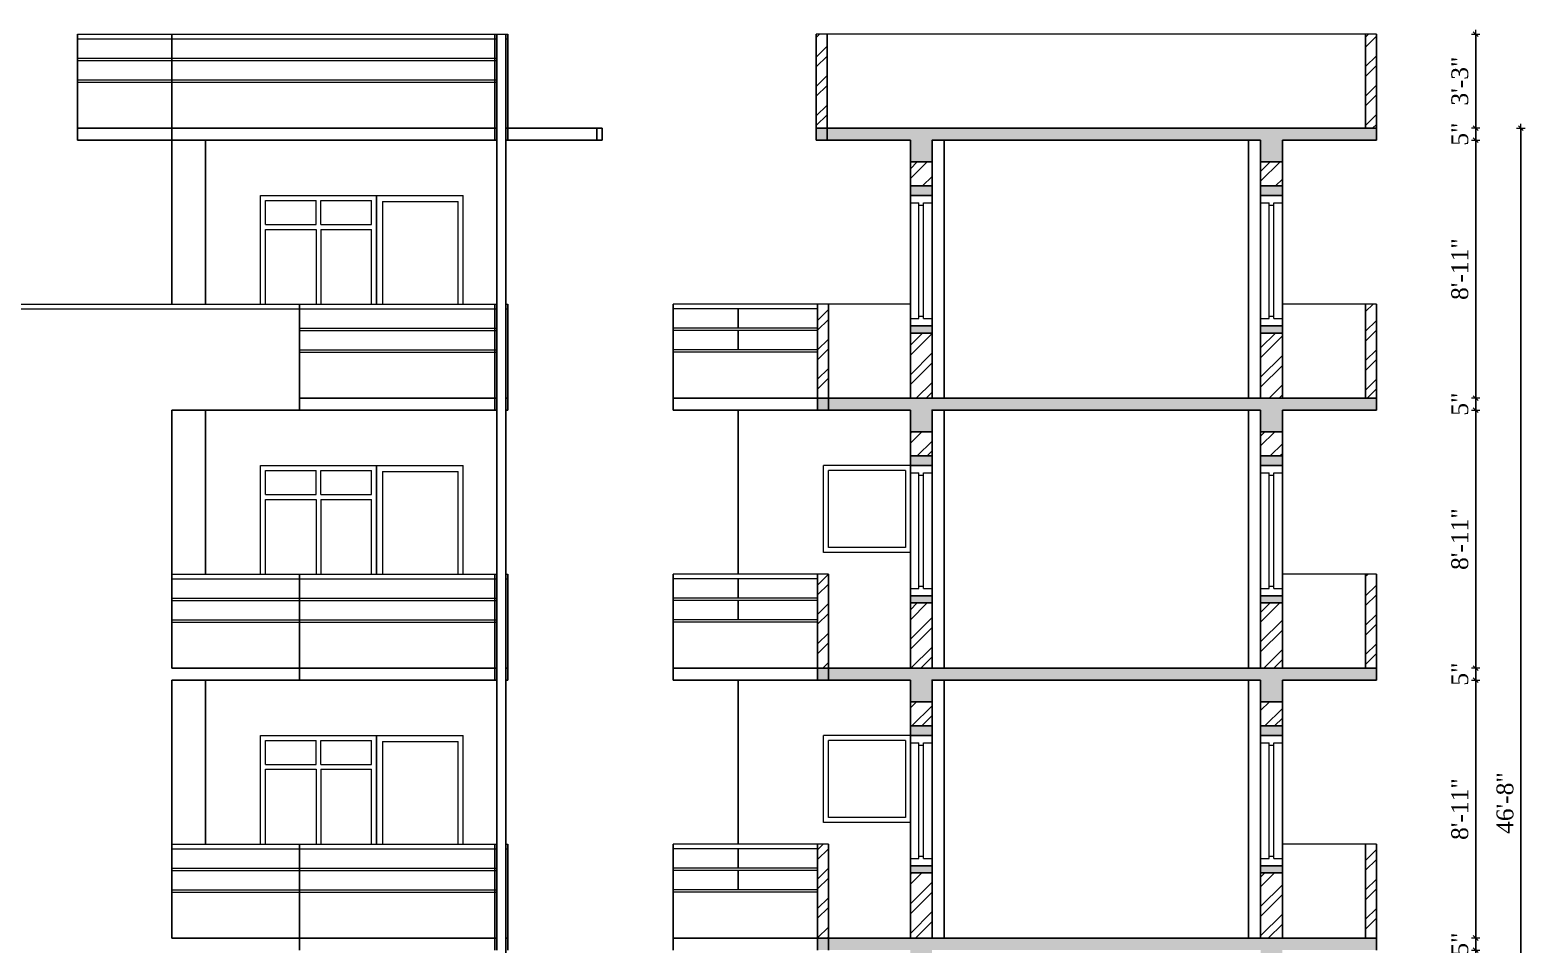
# Model space of a CAD drawing. Header units: inches. Extents: x 149946 to 166271, y -29520 to -26192.
# Drawn here: x 165162 to 165782, y -27157 to -26777 of the extents above; entities that cross this region are included whole.
import ezdxf

# ---------------------------------------------------------------- set-up
doc = ezdxf.new("R2010")
doc.units = ezdxf.units.IN
doc.header["$LTSCALE"] = 5
doc.header["$MEASUREMENT"] = 0
for name, color, linetype, lineweight in [('A-WALL', 7, 'Continuous', 9), ('Dimension', 7, 'Continuous', 18), ('dimention', 5, 'Continuous', 9), ('DOOR', 62, 'Continuous', 0), ('Railing', 43, 'Continuous', 18), ('win', 5, 'Continuous', 18)]:
    doc.layers.add(name, color=color, linetype=linetype, lineweight=lineweight)
doc.layers.add('dim line', color=7, linetype='Continuous', lineweight=15, true_color=0xfab2b2)
doc.layers.add('WALL', color=7, linetype='Continuous')
doc.styles.add('ordinary', font='times.ttf')
doc.dimstyles.new('Copy of 96', dxfattribs={"dimtxt": 7, "dimasz": 4, "dimexe": 0.5, "dimexo": 0.5, "dimgap": 3, "dimtad": 1, "dimdec": 1, "dimzin": 11, "dimdsep": 46, "dimlunit": 4, "dimtxsty": 'ordinary', "dimblk": 'OBLIQUE', "dimcen": 0.09, "dimse1": 1, "dimse2": 1, "dimclrt": 6, "dimazin": 0, "dimtfac": 1, "dimtdec": 1, "dimtix": 1, "dimtmove": 2, "dimatfit": 3, "dimldrblk": 'leader', "dimfxl": 0.5, "dimfxlon": 1, "dimtolj": 1, "dimtzin": 0, "dimarcsym": 0})
pattern_1 = [(45, (18998.769, 708.294), (-6.098796, 6.098796), []), (45, (19002.835, 708.294), (-6.098796, 6.098796), [])]
pattern_2 = [(50, (18998.769, 708.2944), (7.17260183, -0.62752135), [0.75, -8.25]), (355, (18998.769, 708.2944), (-1.38751334, 7.52192134), [0.6, -6.6]), (100.4514445, (18999.3666, 708.242), (5.78508847, 6.8943999), [0.63740192, -7.01142112]), (46.1842, (18998.769, 710.294), (10.6724133, -1.6551928), [1.125, -12.375]), (96.6356355, (18999.658, 710.156), (9.34661946, 9.741186), [0.9561034, -10.5171376]), (351.184164, (18998.769, 710.294), (9.34661945, 9.741186), [0.9, -9.9]), (21, (18999.769, 709.7944), (5.96907052, -4.0261889), [0.75, -8.25]), (326, (18999.769, 709.7944), (2.43315332, 7.25150045), [0.6, -6.6]), (71.451445, (19000.266, 709.459), (8.40222377, 3.22531153), [0.6374019, -7.01142112]), (37.5, (18998.769, 708.2944), (0.121598553, 3.32893854), [0, -6.52, 0, -6.7, 0, -6.625]), (7.5, (18998.769, 708.2944), (2.630695374, 3.94411712), [0, -3.82, 0, -6.37, 0, -2.525]), (327.5, (18996.539, 708.2944), (5.33822436, -0.225548717), [0, -2.5, 0, -7.8, 0, -10.35]), (317.5, (18995.539, 708.2944), (5.8318617, 1.00104982), [0, -3.25, 0, -5.18, 0, -7.35])]

# ---------------------------------------------------------------- blocks, each defined once
blk = doc.blocks.new('oblique')
at = {"color": 0, "lineweight": -2}
blk.add_line((0.25, 0.25), (-0.25, -0.25), dxfattribs=at)
at = {"layer": 'dim line', "lineweight": 9}
for p, q in [((-0.4375, 0), (0.4375, 0)), ((0, 0.4375), (0, -0.4375))]:
    blk.add_line(p, q, dxfattribs=at)
blk = doc.blocks.new('*D1279')
at = {"layer": 'A-WALL', "color": 0, "lineweight": -2, "ltscale": 5}
for p, q in [((165761.67, -27154.21), (165761.67, -27150.21)), ((165761.67, -27159.21), (165761.67, -27154.21)), ((165761.67, -27159.21), (165761.67, -27163.21))]:
    blk.add_line(p, q, dxfattribs=at)
at = {"layer": 'Defpoints', "color": 0, "ltscale": 5}
for p in [(165681.49, -27154.21), (165761.67, -27154.21), (165681.49, -27159.21)]:
    blk.add_point(p, dxfattribs=at)
at = {"layer": 'A-WALL', "color": 0, "lineweight": -2, "ltscale": 5, "xscale": 4, "yscale": 4, "zscale": 4}
for p, rotation in [((165761.67, -27154.21), 270), ((165761.67, -27159.21), 90)]:
    blk.add_blockref('oblique', p, dxfattribs=dict(at, rotation=rotation))
at = {"layer": 'A-WALL', "color": 6, "ltscale": 5, "insert": (165755.11, -27156.71), "char_height": 7, "attachment_point": 5, "rotation": 90, "style": 'ordinary'}
blk.add_mtext('\\A1;5"', dxfattribs=at)
blk = doc.blocks.new('_OBLIQUE')
at = {"color": 0, "linetype": 'ByBlock'}
blk.add_line((-0.5, -0.5), (0.5, 0.5), dxfattribs=at)
blk = doc.blocks.new('leader')
at = {"layer": 'Dimension'}
for p, q in [((0, -4.33), (0, 4.33)), ((-4.42, 0), (4.42, 0))]:
    blk.add_line(p, q, dxfattribs=at)
blk = doc.blocks.new('*D1280')
at = {"layer": 'A-WALL', "color": 0, "lineweight": -2, "ltscale": 5}
blk.add_line((165761.67, -27154.21), (165761.67, -27047.21), dxfattribs=at)
at = {"layer": 'Defpoints', "color": 0, "ltscale": 5}
for p in [(165681.49, -27047.21), (165761.67, -27047.21), (165681.49, -27154.21)]:
    blk.add_point(p, dxfattribs=at)
at = {"layer": 'A-WALL', "color": 0, "lineweight": -2, "ltscale": 5, "xscale": 4, "yscale": 4, "zscale": 4}
for p, rotation in [((165761.67, -27047.21), 90), ((165761.67, -27154.21), 270)]:
    blk.add_blockref('oblique', p, dxfattribs=dict(at, rotation=rotation))
at = {"layer": 'A-WALL', "color": 6, "ltscale": 5, "insert": (165755.11, -27100.71), "char_height": 7, "attachment_point": 5, "rotation": 90, "style": 'ordinary'}
blk.add_mtext('\\A1;8\'-11"', dxfattribs=at)
blk = doc.blocks.new('*D1281')
at = {"layer": 'A-WALL', "color": 0, "lineweight": -2, "ltscale": 5}
for p, q in [((165761.67, -27042.21), (165761.67, -27038.21)), ((165761.67, -27047.21), (165761.67, -27042.21)), ((165761.67, -27047.21), (165761.67, -27051.21))]:
    blk.add_line(p, q, dxfattribs=at)
at = {"layer": 'Defpoints', "color": 0, "ltscale": 5}
for p in [(165681.49, -27042.21), (165761.67, -27042.21), (165681.49, -27047.21)]:
    blk.add_point(p, dxfattribs=at)
at = {"layer": 'A-WALL', "color": 0, "lineweight": -2, "ltscale": 5, "xscale": 4, "yscale": 4, "zscale": 4}
for p, rotation in [((165761.67, -27042.21), 270), ((165761.67, -27047.21), 90)]:
    blk.add_blockref('oblique', p, dxfattribs=dict(at, rotation=rotation))
at = {"layer": 'A-WALL', "color": 6, "ltscale": 5, "insert": (165755.11, -27044.71), "char_height": 7, "attachment_point": 5, "rotation": 90, "style": 'ordinary'}
blk.add_mtext('\\A1;5"', dxfattribs=at)
blk = doc.blocks.new('*D1282')
at = {"layer": 'A-WALL', "color": 0, "lineweight": -2, "ltscale": 5}
blk.add_line((165761.67, -27042.21), (165761.67, -26935.21), dxfattribs=at)
at = {"layer": 'Defpoints', "color": 0, "ltscale": 5}
for p in [(165681.49, -26935.21), (165761.67, -26935.21), (165681.49, -27042.21)]:
    blk.add_point(p, dxfattribs=at)
at = {"layer": 'A-WALL', "color": 0, "lineweight": -2, "ltscale": 5, "xscale": 4, "yscale": 4, "zscale": 4}
for p, rotation in [((165761.67, -26935.21), 90), ((165761.67, -27042.21), 270)]:
    blk.add_blockref('oblique', p, dxfattribs=dict(at, rotation=rotation))
at = {"layer": 'A-WALL', "color": 6, "ltscale": 5, "insert": (165755.11, -26988.71), "char_height": 7, "attachment_point": 5, "rotation": 90, "style": 'ordinary'}
blk.add_mtext('\\A1;8\'-11"', dxfattribs=at)
blk = doc.blocks.new('*D1283')
at = {"layer": 'A-WALL', "color": 0, "lineweight": -2, "ltscale": 5}
for p, q in [((165761.67, -26930.21), (165761.67, -26926.21)), ((165761.67, -26935.21), (165761.67, -26930.21)), ((165761.67, -26935.21), (165761.67, -26939.21))]:
    blk.add_line(p, q, dxfattribs=at)
at = {"layer": 'Defpoints', "color": 0, "ltscale": 5}
for p in [(165681.49, -26930.21), (165761.67, -26930.21), (165681.49, -26935.21)]:
    blk.add_point(p, dxfattribs=at)
at = {"layer": 'A-WALL', "color": 0, "lineweight": -2, "ltscale": 5, "xscale": 4, "yscale": 4, "zscale": 4}
for p, rotation in [((165761.67, -26930.21), 270), ((165761.67, -26935.21), 90)]:
    blk.add_blockref('oblique', p, dxfattribs=dict(at, rotation=rotation))
at = {"layer": 'A-WALL', "color": 6, "ltscale": 5, "insert": (165755.11, -26932.71), "char_height": 7, "attachment_point": 5, "rotation": 90, "style": 'ordinary'}
blk.add_mtext('\\A1;5"', dxfattribs=at)
blk = doc.blocks.new('*D1284')
at = {"layer": 'A-WALL', "color": 0, "lineweight": -2, "ltscale": 5}
blk.add_line((165761.67, -26930.21), (165761.67, -26823.21), dxfattribs=at)
at = {"layer": 'Defpoints', "color": 0, "ltscale": 5}
for p in [(165681.49, -26823.21), (165761.67, -26823.21), (165681.49, -26930.21)]:
    blk.add_point(p, dxfattribs=at)
at = {"layer": 'A-WALL', "color": 0, "lineweight": -2, "ltscale": 5, "xscale": 4, "yscale": 4, "zscale": 4}
for p, rotation in [((165761.67, -26823.21), 90), ((165761.67, -26930.21), 270)]:
    blk.add_blockref('oblique', p, dxfattribs=dict(at, rotation=rotation))
at = {"layer": 'A-WALL', "color": 6, "ltscale": 5, "insert": (165755.11, -26876.71), "char_height": 7, "attachment_point": 5, "rotation": 90, "style": 'ordinary'}
blk.add_mtext('\\A1;8\'-11"', dxfattribs=at)
blk = doc.blocks.new('*D1285')
at = {"layer": 'A-WALL', "color": 0, "lineweight": -2, "ltscale": 5}
for p, q in [((165761.67, -26818.21), (165761.67, -26814.21)), ((165761.67, -26823.21), (165761.67, -26818.21)), ((165761.67, -26823.21), (165761.67, -26827.21))]:
    blk.add_line(p, q, dxfattribs=at)
at = {"layer": 'Defpoints', "color": 0, "ltscale": 5}
for p in [(165681.16, -26818.21), (165761.67, -26818.21), (165681.49, -26823.21)]:
    blk.add_point(p, dxfattribs=at)
at = {"layer": 'A-WALL', "color": 0, "lineweight": -2, "ltscale": 5, "xscale": 4, "yscale": 4, "zscale": 4}
for p, rotation in [((165761.67, -26818.21), 270), ((165761.67, -26823.21), 90)]:
    blk.add_blockref('oblique', p, dxfattribs=dict(at, rotation=rotation))
at = {"layer": 'A-WALL', "color": 6, "ltscale": 5, "insert": (165755.11, -26820.71), "char_height": 7, "attachment_point": 5, "rotation": 90, "style": 'ordinary'}
blk.add_mtext('\\A1;5"', dxfattribs=at)
blk = doc.blocks.new('*D1286')
at = {"layer": 'A-WALL', "color": 0, "lineweight": -2, "ltscale": 5}
blk.add_line((165761.67, -26818.21), (165761.67, -26779.21), dxfattribs=at)
at = {"layer": 'Defpoints', "color": 0, "ltscale": 5}
for p in [(165679.05, -26779.21), (165761.67, -26779.21), (165681.16, -26818.21)]:
    blk.add_point(p, dxfattribs=at)
at = {"layer": 'A-WALL', "color": 0, "lineweight": -2, "ltscale": 5, "xscale": 4, "yscale": 4, "zscale": 4}
for p, rotation in [((165761.67, -26779.21), 90), ((165761.67, -26818.21), 270)]:
    blk.add_blockref('oblique', p, dxfattribs=dict(at, rotation=rotation))
at = {"layer": 'A-WALL', "color": 6, "ltscale": 5, "insert": (165755.11, -26798.71), "char_height": 7, "attachment_point": 5, "rotation": 90, "style": 'ordinary'}
blk.add_mtext('\\A1;3\'-3"', dxfattribs=at)
blk = doc.blocks.new('*D1287')
at = {"layer": 'A-WALL', "color": 0, "lineweight": -2, "ltscale": 50}
blk.add_line((165780.42, -26818.21), (165780.42, -27378.21), dxfattribs=at)
at = {"layer": 'Defpoints', "color": 0, "ltscale": 50}
for p in [(165720.49, -26818.21), (165681.49, -27378.21), (165780.42, -27378.21)]:
    blk.add_point(p, dxfattribs=at)
at = {"layer": 'A-WALL', "color": 0, "lineweight": -2, "ltscale": 50, "xscale": 4, "yscale": 4, "zscale": 4}
for p, rotation in [((165780.42, -26818.21), 90), ((165780.42, -27378.21), 270)]:
    blk.add_blockref('oblique', p, dxfattribs=dict(at, rotation=rotation))
at = {"layer": 'A-WALL', "color": 6, "ltscale": 50, "insert": (165773.86, -27098.21), "char_height": 7, "attachment_point": 5, "rotation": 90, "style": 'ordinary'}
blk.add_mtext('\\A1;46\'-8"', dxfattribs=at)

msp = doc.modelspace()

# ---------------------------------------------------------------- hatches: boundary and pattern name
at = {"layer": 'A-WALL', "ltscale": 40, "true_color": 0xf26722}
h = msp.add_hatch(dxfattribs=at)
h.set_pattern_fill('AR-CONC', color=30)
h.set_pattern_definition(pattern_2)
h.paths.add_polyline_path([(165681.49, -26823.21), (165720.49, -26823.21), (165720.49, -26818.21), (165488.2, -26818.21), (165488.2, -26823.21), (165527.2, -26823.21), (165527.2, -26832.21), (165536.2, -26832.21), (165536.2, -26823.21), (165672.49, -26823.21), (165672.49, -26832.21), (165681.49, -26832.21)])
h = msp.add_hatch(dxfattribs=at)
h.set_pattern_fill('AR-CONC', color=30)
h.set_pattern_definition(pattern_2)
h.paths.add_polyline_path([(165527.2, -27124.21), (165527.2, -27127.21), (165536.2, -27127.21), (165536.2, -27124.21)])
h.paths.add_polyline_path([(165672.49, -27124.21), (165672.49, -27127.21), (165681.49, -27127.21), (165681.49, -27124.21)])
h.paths.add_polyline_path([(165681.49, -27070.21), (165681.49, -27066.21), (165672.49, -27066.21), (165672.49, -27070.21)])
h.paths.add_polyline_path([(165536.2, -27066.21), (165527.2, -27066.21), (165527.2, -27070.21), (165536.2, -27070.21)])
h.paths.add_polyline_path([(165527.2, -27012.21), (165527.2, -27015.21), (165536.2, -27015.21), (165536.2, -27012.21)])
h.paths.add_polyline_path([(165681.49, -27012.21), (165672.49, -27012.21), (165672.49, -27015.21), (165681.49, -27015.21)])
h.paths.add_polyline_path([(165681.49, -26954.21), (165672.49, -26954.21), (165672.49, -26958.21), (165681.49, -26958.21)])
h.paths.add_polyline_path([(165527.2, -26954.21), (165527.2, -26958.21), (165536.2, -26958.21), (165536.2, -26954.21)])
h.paths.add_polyline_path([(165536.2, -26900.21), (165527.2, -26900.21), (165527.2, -26903.21), (165536.2, -26903.21)])
h.paths.add_polyline_path([(165681.49, -26903.21), (165681.49, -26900.21), (165672.49, -26900.21), (165672.49, -26903.21)])
h.paths.add_polyline_path([(165672.49, -26842.21), (165672.49, -26846.21), (165681.49, -26846.21), (165681.49, -26842.21)])
h.paths.add_polyline_path([(165527.2, -26842.21), (165527.2, -26846.21), (165536.2, -26846.21), (165536.2, -26842.21)])
h = msp.add_hatch(dxfattribs=at)
h.set_pattern_fill('AR-CONC', color=30)
h.set_pattern_definition(pattern_2)
h.paths.add_polyline_path([(165681.49, -26935.21), (165720.49, -26935.21), (165720.49, -26930.21), (165681.49, -26930.21), (165488.7, -26930.21), (165488.7, -26935.21), (165527.2, -26935.21), (165527.2, -26944.21), (165536.2, -26944.21), (165536.2, -26935.21), (165672.49, -26935.21), (165672.49, -26944.21), (165681.49, -26944.21)])
h = msp.add_hatch(dxfattribs=at)
h.set_pattern_fill('AR-CONC', color=30)
h.set_pattern_definition(pattern_2)
h.paths.add_polyline_path([(165672.49, -27056.21), (165681.49, -27056.21), (165681.49, -27047.21), (165720.49, -27047.21), (165720.49, -27042.21), (165681.49, -27042.21), (165488.7, -27042.21), (165488.7, -27047.21), (165527.2, -27047.21), (165527.2, -27056.21), (165536.2, -27056.21), (165536.2, -27047.21), (165672.49, -27047.21)])
h = msp.add_hatch(dxfattribs=at)
h.set_pattern_fill('AR-CONC', color=30)
h.set_pattern_definition(pattern_2)
h.paths.add_polyline_path([(165681.49, -27159.21), (165720.49, -27159.21), (165720.49, -27154.21), (165681.49, -27154.21), (165488.7, -27154.21), (165488.7, -27159.21), (165527.2, -27159.21), (165527.2, -27168.21), (165536.2, -27168.21), (165536.2, -27159.21), (165672.49, -27159.21), (165672.49, -27168.21), (165681.49, -27168.21)])
at = {"layer": 'dimention', "ltscale": 40, "true_color": 0xf26722}
h = msp.add_hatch(dxfattribs=at)
h.set_pattern_fill('ANSI32', color=30, scale=23)
h.set_pattern_definition(pattern_1)
h.paths.add_polyline_path([(165492.7, -26779.21), (165488.2, -26779.21), (165488.2, -26818.21), (165492.7, -26818.21)])
h.paths.add_polyline_path([(165720.49, -26779.21), (165715.99, -26779.21), (165715.99, -26818.21), (165720.49, -26818.21)])
h.paths.add_polyline_path([(165720.49, -26891.21), (165715.99, -26891.21), (165715.99, -26930.21), (165720.49, -26930.21)])
h.paths.add_polyline_path([(165493.2, -26891.21), (165488.7, -26891.21), (165488.7, -26930.21), (165493.2, -26930.21)])
h = msp.add_hatch(dxfattribs=at)
h.set_pattern_fill('ANSI32', color=30, scale=23)
h.set_pattern_definition(pattern_1)
h.paths.add_polyline_path([(165536.2, -27239.21), (165527.2, -27239.21), (165527.2, -27266.21), (165536.2, -27266.21)])
h.paths.add_polyline_path([(165681.49, -27239.21), (165672.49, -27239.21), (165672.49, -27266.21), (165681.49, -27266.21)])
h.paths.add_polyline_path([(165536.2, -27168.21), (165527.2, -27168.21), (165527.2, -27178.21), (165536.2, -27178.21)])
h.paths.add_polyline_path([(165681.49, -27168.21), (165672.49, -27168.21), (165672.49, -27178.21), (165681.49, -27178.21)])
h.paths.add_polyline_path([(165681.49, -27056.21), (165672.49, -27056.21), (165672.49, -27066.21), (165681.49, -27066.21)])
h.paths.add_polyline_path([(165536.2, -27056.21), (165527.2, -27056.21), (165527.2, -27066.21), (165536.2, -27066.21)])
h.paths.add_polyline_path([(165536.2, -27127.21), (165527.2, -27127.21), (165527.2, -27154.21), (165536.2, -27154.21)])
h.paths.add_polyline_path([(165681.49, -27127.21), (165672.49, -27127.21), (165672.49, -27154.21), (165681.49, -27154.21)])
h.paths.add_polyline_path([(165681.49, -27015.21), (165672.49, -27015.21), (165672.49, -27042.21), (165681.49, -27042.21)])
h.paths.add_polyline_path([(165536.2, -27015.21), (165527.2, -27015.21), (165527.2, -27042.21), (165536.2, -27042.21)])
h.paths.add_polyline_path([(165536.2, -26944.21), (165527.2, -26944.21), (165527.2, -26954.21), (165536.2, -26954.21)])
h.paths.add_polyline_path([(165681.49, -26944.21), (165672.49, -26944.21), (165672.49, -26954.21), (165681.49, -26954.21)])
h.paths.add_polyline_path([(165681.49, -26903.21), (165672.49, -26903.21), (165672.49, -26930.21), (165681.49, -26930.21)])
h.paths.add_polyline_path([(165536.2, -26903.21), (165527.2, -26903.21), (165527.2, -26930.21), (165536.2, -26930.21)])
h.paths.add_polyline_path([(165536.2, -26832.21), (165527.2, -26832.21), (165527.2, -26842.21), (165536.2, -26842.21)])
h.paths.add_polyline_path([(165681.49, -26832.21), (165672.49, -26832.21), (165672.49, -26842.21), (165681.49, -26842.21)])
h = msp.add_hatch(dxfattribs=at)
h.set_pattern_fill('ANSI32', color=30, scale=23)
h.set_pattern_definition(pattern_1)
h.paths.add_polyline_path([(165493.2, -27003.21), (165488.7, -27003.21), (165488.7, -27042.21), (165493.2, -27042.21)])
h.paths.add_polyline_path([(165720.49, -27003.21), (165715.99, -27003.21), (165715.99, -27042.21), (165720.49, -27042.21)])
h.paths.add_polyline_path([(165720.49, -27115.21), (165715.99, -27115.21), (165715.99, -27154.21), (165720.49, -27154.21)])
h = msp.add_hatch(dxfattribs=at)
h.set_pattern_fill('ANSI32', color=30, scale=23)
h.set_pattern_definition(pattern_1)
h.paths.add_polyline_path([(165493.2, -27115.21), (165488.7, -27115.21), (165488.7, -27154.21), (165493.2, -27154.21)])

# ---------------------------------------------------------------- linework, layer by layer
at = {"layer": 'A-WALL', "ltscale": 5}
for p, q in [((165527.2, -26846.21, -72.71), (165536.2, -26846.21, -72.71)), ((165672.49, -26846.21, -72.71), (165681.49, -26846.21, -72.71)), ((165527.2, -26900.21, -72.71), (165536.2, -26900.21, -72.71)), ((165672.49, -26900.21, -72.71), (165681.49, -26900.21, -72.71)), ((165527.2, -26958.21, -72.71), (165536.2, -26958.21, -72.71)), ((165672.49, -26958.21, -72.71), (165681.49, -26958.21, -72.71)), ((165527.2, -27012.21, -72.71), (165536.2, -27012.21, -72.71)), ((165672.49, -27012.21, -72.71), (165681.49, -27012.21, -72.71)), ((165527.2, -27070.21, -72.71), (165536.2, -27070.21, -72.71)), ((165672.49, -27070.21, -72.71), (165681.49, -27070.21, -72.71)), ((165527.2, -27124.21, -72.71), (165536.2, -27124.21, -72.71)), ((165672.49, -27124.21, -72.71), (165681.49, -27124.21, -72.71))]:
    msp.add_line(p, q, dxfattribs=at)
at = {"layer": 'DOOR', "lineweight": 13}
for p, q in [((165305.73, -26891.21, -72.71), (165305.73, -26846.21, -72.71)), ((165305.73, -26846.21, -72.71), (165305.73, -26891.21, -72.71)), ((165305.73, -26846.21, -72.71), (165341.73, -26846.21, -72.71)), ((165308.23, -26848.71, -72.71), (165308.23, -26891.21, -72.71)), ((165308.23, -26848.71, -72.71), (165339.73, -26848.71, -72.71)), ((165339.73, -26891.21, -72.71), (165339.73, -26848.71, -72.71)), ((165341.73, -26891.21, -72.71), (165341.73, -26846.21, -72.71)), ((165305.73, -27003.21, -72.71), (165305.73, -26958.21, -72.71)), ((165305.73, -26958.21, -72.71), (165305.73, -27003.21, -72.71)), ((165305.73, -26958.21, -72.71), (165341.73, -26958.21, -72.71)), ((165308.23, -26960.71, -72.71), (165308.23, -27003.21, -72.71)), ((165308.23, -26960.71, -72.71), (165339.73, -26960.71, -72.71)), ((165339.73, -27003.21, -72.71), (165339.73, -26960.71, -72.71)), ((165341.73, -27003.21, -72.71), (165341.73, -26958.21, -72.71)), ((165305.73, -27115.21, -72.71), (165305.73, -27070.21, -72.71)), ((165305.73, -27070.21, -72.71), (165305.73, -27115.21, -72.71)), ((165305.73, -27070.21, -72.71), (165341.73, -27070.21, -72.71)), ((165308.23, -27072.71, -72.71), (165308.23, -27115.21, -72.71)), ((165308.23, -27072.71, -72.71), (165339.73, -27072.71, -72.71)), ((165339.73, -27115.21, -72.71), (165339.73, -27072.71, -72.71)), ((165341.73, -27115.21, -72.71), (165341.73, -27070.21, -72.71))]:
    msp.add_line(p, q, dxfattribs=at)
at = {"layer": 'Railing', "color": 30}
for p, q in [((165181.85, -26779.21, -72.71), (165360.31, -26779.21, -72.71)), ((165181.85, -26781.21, -72.71), (165355.73, -26781.21, -72.71)), ((165359.39, -26779.21, -72.71), (165360.31, -26779.21, -72.71)), ((165359.39, -26781.21, -72.71), (165360.31, -26781.21, -72.71)), ((165359.39, -26781.21, -72.71), (165360.31, -26781.21, -72.71)), ((165611.48, -26779.21, -72.71), (165488.2, -26779.21, -72.71)), ((165720.49, -26779.21, -72.71), (165611.48, -26779.21, -72.71)), ((165181.85, -26789.21, -72.71), (165355.73, -26789.21, -72.71)), ((165181.85, -26790.21, -72.71), (165355.73, -26790.21, -72.71)), ((165181.85, -26798.21, -72.71), (165355.73, -26798.21, -72.71)), ((165181.85, -26799.21, -72.71), (165355.73, -26799.21, -72.71)), ((164947.03, -26891.21, -72.71), (165355.73, -26891.21, -72.71)), ((164947.03, -26893.21, -72.71), (165355.73, -26893.21, -72.71)), ((165359.39, -26891.21, -72.71), (165360.31, -26891.21, -72.71)), ((165359.39, -26893.21, -72.71), (165360.31, -26893.21, -72.71)), ((165527.2, -26891.21, -72.71), (165428.78, -26891.21, -72.71)), ((165488.7, -26893.21, -72.71), (165428.78, -26893.21, -72.71)), ((165720.49, -26891.21, -72.71), (165681.49, -26891.21, -72.71)), ((165273.85, -26901.21, -72.71), (165355.73, -26901.21, -72.71)), ((165273.85, -26902.21, -72.71), (165355.73, -26902.21, -72.71)), ((165488.7, -26901.21, -72.71), (165428.78, -26901.21, -72.71)), ((165488.7, -26902.21, -72.71), (165428.78, -26902.21, -72.71)), ((165273.85, -26910.21, -72.71), (165355.73, -26910.21, -72.71)), ((165273.85, -26911.21, -72.71), (165355.73, -26911.21, -72.71)), ((165488.7, -26910.21, -72.71), (165428.78, -26910.21, -72.71)), ((165488.7, -26911.21, -72.71), (165428.78, -26911.21, -72.71)), ((165220.85, -27003.21, -72.71), (165355.73, -27003.21, -72.71)), ((165220.85, -27005.21, -72.71), (165355.73, -27005.21, -72.71)), ((165359.39, -27003.21, -72.71), (165360.31, -27003.21, -72.71)), ((165359.39, -27005.21, -72.71), (165360.31, -27005.21, -72.71)), ((165493.2, -27003.21, -72.71), (165428.78, -27003.21, -72.71)), ((165488.7, -27005.21, -72.71), (165428.78, -27005.21, -72.71)), ((165720.49, -27003.21, -72.71), (165681.49, -27003.21, -72.71)), ((165220.85, -27013.21, -72.71), (165355.73, -27013.21, -72.71)), ((165220.85, -27014.21, -72.71), (165355.73, -27014.21, -72.71)), ((165488.7, -27013.21, -72.71), (165428.78, -27013.21, -72.71)), ((165488.7, -27014.21, -72.71), (165428.78, -27014.21, -72.71)), ((165220.85, -27022.21, -72.71), (165355.73, -27022.21, -72.71)), ((165220.85, -27023.21, -72.71), (165355.73, -27023.21, -72.71)), ((165488.7, -27022.21, -72.71), (165428.78, -27022.21, -72.71)), ((165488.7, -27023.21, -72.71), (165428.78, -27023.21, -72.71)), ((165220.85, -27115.21, -72.71), (165355.73, -27115.21, -72.71)), ((165220.85, -27117.21, -72.71), (165355.73, -27117.21, -72.71)), ((165359.39, -27115.21, -72.71), (165360.31, -27115.21, -72.71)), ((165359.39, -27117.21, -72.71), (165360.31, -27117.21, -72.71)), ((165493.2, -27115.21, -72.71), (165428.78, -27115.21, -72.71)), ((165488.7, -27117.21, -72.71), (165428.78, -27117.21, -72.71)), ((165720.49, -27115.21, -72.71), (165681.49, -27115.21, -72.71)), ((165220.85, -27125.21, -72.71), (165355.73, -27125.21, -72.71)), ((165220.85, -27126.21, -72.71), (165355.73, -27126.21, -72.71)), ((165488.7, -27125.21, -72.71), (165428.78, -27125.21, -72.71)), ((165488.7, -27126.21, -72.71), (165428.78, -27126.21, -72.71)), ((165220.85, -27134.21, -72.71), (165355.73, -27134.21, -72.71)), ((165220.85, -27135.21, -72.71), (165355.73, -27135.21, -72.71)), ((165488.7, -27134.21, -72.71), (165428.78, -27134.21, -72.71)), ((165488.7, -27135.21, -72.71), (165428.78, -27135.21, -72.71))]:
    msp.add_line(p, q, dxfattribs=at)
at = {"layer": 'WALL', "color": 2, "linetype": 'ByBlock', "ltscale": 5}
for p, q in [((165181.85, -26779.21, -72.71), (165181.85, -26823.21, -72.71)), ((165220.85, -26823.21, -72.71), (165220.85, -26779.21, -72.71)), ((165354.82, -26823.21, -72.71), (165354.82, -26779.21, -72.71)), ((165355.73, -27154.21, -72.71), (165355.73, -26779.21, -72.71)), ((165359.39, -27394.21, -72.71), (165359.39, -26779.21, -72.71)), ((165360.31, -26779.21, -72.71), (165360.31, -26823.21, -72.71)), ((165488.2, -26823.21, -72.71), (165488.2, -26779.21, -72.71)), ((165492.7, -26823.21, -72.71), (165492.7, -26779.21, -72.71)), ((165715.99, -26818.21, -72.71), (165715.99, -26779.21, -72.71)), ((165720.49, -26818.21, -72.71), (165720.49, -26779.21, -72.71)), ((165181.85, -26818.21, -72.71), (165355.73, -26818.21, -72.71)), ((165355.73, -26823.21, -72.71), (165355.73, -26818.21, -72.71)), ((165359.39, -26818.21, -72.71), (165399.32, -26818.21, -72.71)), ((165397.23, -26818.21, -72.71), (165397.23, -26823.21, -72.71)), ((165399.32, -26823.21, -72.71), (165399.32, -26818.21, -72.71)), ((165720.49, -26818.21, -72.71), (165488.2, -26818.21, -72.71)), ((165720.49, -26823.21, -72.71), (165720.49, -26818.21, -72.71)), ((165181.85, -26823.21, -72.71), (165355.73, -26823.21, -72.71)), ((165220.85, -26823.21, -72.71), (165220.85, -26891.21, -72.71)), ((165234.85, -26891.21, -72.71), (165234.85, -26823.21, -72.71)), ((165360.31, -26823.21, -72.71), (165359.39, -26823.21, -72.71)), ((165399.32, -26823.21, -72.71), (165359.39, -26823.21, -72.71)), ((165527.2, -26823.21, -72.71), (165488.2, -26823.21, -72.71)), ((165527.2, -26891.21, -72.71), (165527.2, -26823.21, -72.71)), ((165672.49, -26823.21, -72.71), (165536.2, -26823.21, -72.71)), ((165536.2, -26930.21, -72.71), (165536.2, -26823.21, -72.71)), ((165541.2, -26930.21, -72.71), (165541.2, -26823.21, -72.71)), ((165667.49, -26930.21, -72.71), (165667.49, -26823.21, -72.71)), ((165681.49, -26823.21, -72.71), (165681.49, -26891.21, -72.71)), ((165720.49, -26823.21, -72.71), (165681.49, -26823.21, -72.71)), ((165672.49, -26832.21, -72.71), (165672.49, -26930.21, -72.71)), ((165273.85, -26930.21, -72.71), (165273.85, -26891.21, -72.71)), ((165354.82, -26935.21, -72.71), (165354.82, -26891.21, -72.71)), ((165360.31, -26891.21, -72.71), (165360.31, -26935.21, -72.71)), ((165428.78, -26930.21, -72.71), (165428.78, -26891.21, -72.71)), ((165455.82, -26893.21, -72.71), (165455.82, -26901.21, -72.71)), ((165455.82, -26893.21, -72.71), (165455.82, -26901.21, -72.71)), ((165488.7, -26935.21, -72.71), (165488.7, -26891.21, -72.71)), ((165493.2, -26935.21, -72.71), (165493.2, -26891.21, -72.71)), ((165527.2, -26930.21, -72.71), (165527.2, -26891.21, -72.71)), ((165681.49, -26891.21, -72.71), (165681.49, -26930.21, -72.71)), ((165715.99, -26930.21, -72.71), (165715.99, -26891.21, -72.71)), ((165720.49, -26930.21, -72.71), (165720.49, -26891.21, -72.71)), ((165455.82, -26902.21, -72.71), (165455.82, -26910.21, -72.71)), ((165455.82, -26902.21, -72.71), (165455.82, -26910.21, -72.71)), ((165273.85, -26930.21, -72.71), (165355.73, -26930.21, -72.71)), ((165273.85, -26930.21, -72.71), (165273.85, -26935.21, -72.71)), ((165355.73, -26935.21, -72.71), (165355.73, -26930.21, -72.71)), ((165359.39, -26930.21, -72.71), (165360.31, -26930.21, -72.71)), ((165681.49, -26930.21, -72.71), (165428.78, -26930.21, -72.71)), ((165428.78, -26935.21, -72.71), (165428.78, -26930.21, -72.71)), ((165720.49, -26930.21, -72.71), (165681.49, -26930.21, -72.71)), ((165720.49, -26935.21, -72.71), (165720.49, -26930.21, -72.71)), ((165220.85, -26935.21, -72.71), (165355.73, -26935.21, -72.71)), ((165220.85, -26935.21, -72.71), (165220.85, -27042.21, -72.71)), ((165234.85, -27003.21, -72.71), (165234.85, -26935.21, -72.71)), ((165360.31, -26935.21, -72.71), (165359.39, -26935.21, -72.71)), ((165527.2, -26935.21, -72.71), (165428.78, -26935.21, -72.71)), ((165455.82, -26935.21, -72.71), (165455.82, -27003.21, -72.71)), ((165527.2, -27042.21, -72.71), (165527.2, -26935.21, -72.71)), ((165672.49, -26935.21, -72.71), (165536.2, -26935.21, -72.71)), ((165536.2, -27042.21, -72.71), (165536.2, -26935.21, -72.71)), ((165541.2, -27042.21, -72.71), (165541.2, -26935.21, -72.71)), ((165667.49, -27042.21, -72.71), (165667.49, -26935.21, -72.71)), ((165681.49, -26935.21, -72.71), (165681.49, -27042.21, -72.71)), ((165720.49, -26935.21, -72.71), (165681.49, -26935.21, -72.71)), ((165681.49, -26935.21, -72.71), (165681.49, -26935.21, -72.71)), ((165672.49, -26944.21, -72.71), (165672.49, -27042.21, -72.71)), ((165273.85, -27042.21, -72.71), (165273.85, -27003.21, -72.71)), ((165354.82, -27047.21, -72.71), (165354.82, -27003.21, -72.71)), ((165360.31, -27003.21, -72.71), (165360.31, -27047.21, -72.71)), ((165428.78, -27042.21, -72.71), (165428.78, -27003.21, -72.71)), ((165455.82, -27005.21, -72.71), (165455.82, -27013.21, -72.71)), ((165455.82, -27005.21, -72.71), (165455.82, -27013.21, -72.71)), ((165488.7, -27047.21, -72.71), (165488.7, -27003.21, -72.71)), ((165493.2, -27047.21, -72.71), (165493.2, -27003.21, -72.71)), ((165715.99, -27042.21, -72.71), (165715.99, -27003.21, -72.71)), ((165720.49, -27042.21, -72.71), (165720.49, -27003.21, -72.71)), ((165455.82, -27014.21, -72.71), (165455.82, -27022.21, -72.71)), ((165455.82, -27014.21, -72.71), (165455.82, -27022.21, -72.71)), ((165220.85, -27042.21, -72.71), (165355.73, -27042.21, -72.71)), ((165273.85, -27042.21, -72.71), (165273.85, -27047.21, -72.71)), ((165355.73, -27047.21, -72.71), (165355.73, -27042.21, -72.71)), ((165359.39, -27042.21, -72.71), (165360.31, -27042.21, -72.71)), ((165428.78, -27042.21, -72.71), (165681.49, -27042.21, -72.71)), ((165428.78, -27047.21, -72.71), (165428.78, -27042.21, -72.71)), ((165681.49, -27042.21, -72.71), (165720.49, -27042.21, -72.71)), ((165720.49, -27047.21, -72.71), (165720.49, -27042.21, -72.71)), ((165220.85, -27047.21, -72.71), (165355.73, -27047.21, -72.71)), ((165220.85, -27047.21, -72.71), (165220.85, -27154.21, -72.71)), ((165234.85, -27115.21, -72.71), (165234.85, -27047.21, -72.71)), ((165360.31, -27047.21, -72.71), (165359.39, -27047.21, -72.71)), ((165527.2, -27047.21, -72.71), (165428.78, -27047.21, -72.71)), ((165455.82, -27047.21, -72.71), (165455.82, -27115.21, -72.71)), ((165527.2, -27154.21, -72.71), (165527.2, -27047.21, -72.71)), ((165672.49, -27047.21, -72.71), (165536.2, -27047.21, -72.71)), ((165536.2, -27154.21, -72.71), (165536.2, -27047.21, -72.71)), ((165541.2, -27154.21, -72.71), (165541.2, -27047.21, -72.71)), ((165667.49, -27154.21, -72.71), (165667.49, -27047.21, -72.71)), ((165681.49, -27047.21, -72.71), (165681.49, -27154.21, -72.71)), ((165720.49, -27047.21, -72.71), (165681.49, -27047.21, -72.71)), ((165681.49, -27047.21, -72.71), (165681.49, -27047.21, -72.71)), ((165672.49, -27056.21, -72.71), (165672.49, -27154.21, -72.71)), ((165273.85, -27154.21, -72.71), (165273.85, -27115.21, -72.71)), ((165354.82, -27159.21, -72.71), (165354.82, -27115.21, -72.71)), ((165360.31, -27115.21, -72.71), (165360.31, -27159.21, -72.71)), ((165428.78, -27154.21, -72.71), (165428.78, -27115.21, -72.71)), ((165455.82, -27117.21, -72.71), (165455.82, -27125.21, -72.71)), ((165488.7, -27159.21, -72.71), (165488.7, -27115.21, -72.71)), ((165493.2, -27159.21, -72.71), (165493.2, -27115.21, -72.71)), ((165715.99, -27154.21, -72.71), (165715.99, -27115.21, -72.71)), ((165720.49, -27154.21, -72.71), (165720.49, -27115.21, -72.71)), ((165455.82, -27126.21, -72.71), (165455.82, -27134.21, -72.71)), ((165220.85, -27154.21, -72.71), (165355.73, -27154.21, -72.71)), ((165273.85, -27154.21, -72.71), (165273.85, -27159.21, -72.71)), ((165355.73, -27159.21, -72.71), (165355.73, -27154.21, -72.71)), ((165359.39, -27154.21, -72.71), (165360.31, -27154.21, -72.71)), ((165428.78, -27154.21, -72.71), (165681.49, -27154.21, -72.71)), ((165428.78, -27159.21, -72.71), (165428.78, -27154.21, -72.71)), ((165681.49, -27154.21, -72.71), (165720.49, -27154.21, -72.71)), ((165720.49, -27159.21, -72.71), (165720.49, -27154.21, -72.71))]:
    msp.add_line(p, q, dxfattribs=at)
at = {"layer": 'WALL', "color": 2, "linetype": 'ByBlock', "ltscale": 5, "elevation": -72.71}
for points in [[(165536.2, -26823.21), (165536.2, -26823.21), (165536.2, -26832.21), (165527.2, -26832.21), (165527.2, -26823.21)], [(165681.49, -26823.21), (165681.49, -26832.21), (165672.49, -26832.21), (165672.49, -26823.21)], [(165536.2, -26935.21), (165536.2, -26935.21), (165536.2, -26944.21), (165527.2, -26944.21), (165527.2, -26935.21)], [(165681.49, -26935.21), (165681.49, -26944.21), (165672.49, -26944.21), (165672.49, -26935.21)], [(165536.2, -27047.21), (165536.2, -27047.21), (165536.2, -27056.21), (165527.2, -27056.21), (165527.2, -27047.21)], [(165681.49, -27047.21), (165681.49, -27056.21), (165672.49, -27056.21), (165672.49, -27047.21)]]:
    msp.add_lwpolyline(points, dxfattribs=at)
for points in [[(165527.2, -26842.21), (165536.2, -26842.21), (165536.2, -26846.21), (165527.2, -26846.21)], [(165672.49, -26842.21), (165681.49, -26842.21), (165681.49, -26846.21), (165672.49, -26846.21)], [(165527.2, -26900.21), (165536.2, -26900.21), (165536.2, -26903.21), (165527.2, -26903.21)], [(165672.49, -26900.21), (165681.49, -26900.21), (165681.49, -26903.21), (165672.49, -26903.21)], [(165527.2, -26954.21), (165536.2, -26954.21), (165536.2, -26958.21), (165527.2, -26958.21)], [(165672.49, -26954.21), (165681.49, -26954.21), (165681.49, -26958.21), (165672.49, -26958.21)], [(165527.2, -27012.21), (165536.2, -27012.21), (165536.2, -27015.21), (165527.2, -27015.21)], [(165672.49, -27012.21), (165681.49, -27012.21), (165681.49, -27015.21), (165672.49, -27015.21)], [(165527.2, -27066.21), (165536.2, -27066.21), (165536.2, -27070.21), (165527.2, -27070.21)], [(165672.49, -27066.21), (165681.49, -27066.21), (165681.49, -27070.21), (165672.49, -27070.21)], [(165527.2, -27124.21), (165536.2, -27124.21), (165536.2, -27127.21), (165527.2, -27127.21)], [(165672.49, -27124.21), (165681.49, -27124.21), (165681.49, -27127.21), (165672.49, -27127.21)]]:
    msp.add_lwpolyline(points, close=True, dxfattribs=at)
at = {"layer": 'win'}
for p, q in [((165257.73, -26846.21, -72.71), (165305.73, -26846.21, -72.71)), ((165257.73, -26891.21, -72.71), (165257.73, -26846.21, -72.71)), ((165259.73, -26848.21, -72.71), (165280.73, -26848.21, -72.71)), ((165259.73, -26858.21, -72.71), (165259.73, -26848.21, -72.71)), ((165280.73, -26858.21, -72.71), (165280.73, -26848.21, -72.71)), ((165282.73, -26848.21, -72.71), (165303.73, -26848.21, -72.71)), ((165282.73, -26858.21, -72.71), (165282.73, -26848.21, -72.71)), ((165303.73, -26858.21, -72.71), (165303.73, -26848.21, -72.71)), ((165305.73, -26891.21, -72.71), (165305.73, -26846.21, -72.71)), ((165527.2, -26849.21, -72.71), (165530.7, -26849.21, -72.71)), ((165530.7, -26897.21, -72.71), (165530.7, -26849.21, -72.71)), ((165530.7, -26850.21, -72.71), (165532.7, -26850.21, -72.71)), ((165532.7, -26849.21, -72.71), (165536.2, -26849.21, -72.71)), ((165532.7, -26897.21, -72.71), (165532.7, -26849.21, -72.71)), ((165672.49, -26849.21, -72.71), (165675.99, -26849.21, -72.71)), ((165675.99, -26897.21, -72.71), (165675.99, -26849.21, -72.71)), ((165675.99, -26850.21, -72.71), (165677.99, -26850.21, -72.71)), ((165677.99, -26849.21, -72.71), (165681.49, -26849.21, -72.71)), ((165677.99, -26897.21, -72.71), (165677.99, -26849.21, -72.71)), ((165259.73, -26858.21, -72.71), (165280.73, -26858.21, -72.71)), ((165259.73, -26891.21, -72.71), (165259.73, -26860.21, -72.71)), ((165259.73, -26860.21, -72.71), (165280.73, -26860.21, -72.71)), ((165280.73, -26860.21, -72.71), (165280.73, -26891.21, -72.71)), ((165282.73, -26858.21, -72.71), (165303.73, -26858.21, -72.71)), ((165282.73, -26860.21, -72.71), (165303.73, -26860.21, -72.71)), ((165282.73, -26860.21, -72.71), (165282.73, -26891.21, -72.71)), ((165303.73, -26891.21, -72.71), (165303.73, -26860.21, -72.71)), ((165527.2, -26897.21, -72.71), (165530.7, -26897.21, -72.71)), ((165530.7, -26896.21, -72.71), (165532.7, -26896.21, -72.71)), ((165532.7, -26897.21, -72.71), (165536.2, -26897.21, -72.71)), ((165672.49, -26897.21, -72.71), (165675.99, -26897.21, -72.71)), ((165675.99, -26896.21, -72.71), (165677.99, -26896.21, -72.71)), ((165677.99, -26897.21, -72.71), (165681.49, -26897.21, -72.71)), ((165257.73, -26958.21, -72.71), (165305.73, -26958.21, -72.71)), ((165257.73, -27003.21, -72.71), (165257.73, -26958.21, -72.71)), ((165259.73, -26960.21, -72.71), (165280.73, -26960.21, -72.71)), ((165259.73, -26970.21, -72.71), (165259.73, -26960.21, -72.71)), ((165280.73, -26970.21, -72.71), (165280.73, -26960.21, -72.71)), ((165282.73, -26960.21, -72.71), (165303.73, -26960.21, -72.71)), ((165282.73, -26970.21, -72.71), (165282.73, -26960.21, -72.71)), ((165303.73, -26970.21, -72.71), (165303.73, -26960.21, -72.71)), ((165305.73, -27003.21, -72.71), (165305.73, -26958.21, -72.71)), ((165527.2, -26958.21, -72.71), (165491.2, -26958.21, -72.71)), ((165491.2, -26994.21, -72.71), (165491.2, -26958.21, -72.71)), ((165525.2, -26960.21, -72.71), (165493.2, -26960.21, -72.71)), ((165493.2, -26992.21, -72.71), (165493.2, -26960.21, -72.71)), ((165525.2, -26960.21, -72.71), (165525.2, -26992.21, -72.71)), ((165527.2, -26958.21, -72.71), (165527.2, -26994.21, -72.71)), ((165527.2, -26961.21, -72.71), (165530.7, -26961.21, -72.71)), ((165530.7, -27009.21, -72.71), (165530.7, -26961.21, -72.71)), ((165530.7, -26962.21, -72.71), (165532.7, -26962.21, -72.71)), ((165532.7, -26961.21, -72.71), (165536.2, -26961.21, -72.71)), ((165532.7, -27009.21, -72.71), (165532.7, -26961.21, -72.71)), ((165672.49, -26961.21, -72.71), (165675.99, -26961.21, -72.71)), ((165675.99, -27009.21, -72.71), (165675.99, -26961.21, -72.71)), ((165675.99, -26962.21, -72.71), (165677.99, -26962.21, -72.71)), ((165677.99, -26961.21, -72.71), (165681.49, -26961.21, -72.71)), ((165677.99, -27009.21, -72.71), (165677.99, -26961.21, -72.71)), ((165259.73, -26970.21, -72.71), (165280.73, -26970.21, -72.71)), ((165259.73, -27003.21, -72.71), (165259.73, -26972.21, -72.71)), ((165259.73, -26972.21, -72.71), (165280.73, -26972.21, -72.71)), ((165280.73, -26972.21, -72.71), (165280.73, -27003.21, -72.71)), ((165282.73, -26970.21, -72.71), (165303.73, -26970.21, -72.71)), ((165282.73, -26972.21, -72.71), (165303.73, -26972.21, -72.71)), ((165282.73, -26972.21, -72.71), (165282.73, -27003.21, -72.71)), ((165303.73, -27003.21, -72.71), (165303.73, -26972.21, -72.71)), ((165525.2, -26992.21, -72.71), (165493.2, -26992.21, -72.71)), ((165527.2, -26994.21, -72.71), (165491.2, -26994.21, -72.71)), ((165527.2, -27009.21, -72.71), (165530.7, -27009.21, -72.71)), ((165530.7, -27008.21, -72.71), (165532.7, -27008.21, -72.71)), ((165532.7, -27009.21, -72.71), (165536.2, -27009.21, -72.71)), ((165672.49, -27009.21, -72.71), (165675.99, -27009.21, -72.71)), ((165675.99, -27008.21, -72.71), (165677.99, -27008.21, -72.71)), ((165677.99, -27009.21, -72.71), (165681.49, -27009.21, -72.71)), ((165257.73, -27070.21, -72.71), (165305.73, -27070.21, -72.71)), ((165257.73, -27115.21, -72.71), (165257.73, -27070.21, -72.71)), ((165259.73, -27072.21, -72.71), (165280.73, -27072.21, -72.71)), ((165259.73, -27082.21, -72.71), (165259.73, -27072.21, -72.71)), ((165280.73, -27082.21, -72.71), (165280.73, -27072.21, -72.71)), ((165282.73, -27072.21, -72.71), (165303.73, -27072.21, -72.71)), ((165282.73, -27082.21, -72.71), (165282.73, -27072.21, -72.71)), ((165303.73, -27082.21, -72.71), (165303.73, -27072.21, -72.71)), ((165305.73, -27115.21, -72.71), (165305.73, -27070.21, -72.71)), ((165527.2, -27070.21, -72.71), (165491.2, -27070.21, -72.71)), ((165491.2, -27106.21, -72.71), (165491.2, -27070.21, -72.71)), ((165525.2, -27072.21, -72.71), (165493.2, -27072.21, -72.71)), ((165493.2, -27104.21, -72.71), (165493.2, -27072.21, -72.71)), ((165525.2, -27072.21, -72.71), (165525.2, -27104.21, -72.71)), ((165527.2, -27070.21, -72.71), (165527.2, -27106.21, -72.71)), ((165527.2, -27073.21, -72.71), (165530.7, -27073.21, -72.71)), ((165530.7, -27121.21, -72.71), (165530.7, -27073.21, -72.71)), ((165530.7, -27074.21, -72.71), (165532.7, -27074.21, -72.71)), ((165532.7, -27073.21, -72.71), (165536.2, -27073.21, -72.71)), ((165532.7, -27121.21, -72.71), (165532.7, -27073.21, -72.71)), ((165672.49, -27073.21, -72.71), (165675.99, -27073.21, -72.71)), ((165675.99, -27121.21, -72.71), (165675.99, -27073.21, -72.71)), ((165675.99, -27074.21, -72.71), (165677.99, -27074.21, -72.71)), ((165677.99, -27073.21, -72.71), (165681.49, -27073.21, -72.71)), ((165677.99, -27121.21, -72.71), (165677.99, -27073.21, -72.71)), ((165259.73, -27082.21, -72.71), (165280.73, -27082.21, -72.71)), ((165259.73, -27115.21, -72.71), (165259.73, -27084.21, -72.71)), ((165259.73, -27084.21, -72.71), (165280.73, -27084.21, -72.71)), ((165280.73, -27084.21, -72.71), (165280.73, -27115.21, -72.71)), ((165282.73, -27082.21, -72.71), (165303.73, -27082.21, -72.71)), ((165282.73, -27084.21, -72.71), (165303.73, -27084.21, -72.71)), ((165282.73, -27084.21, -72.71), (165282.73, -27115.21, -72.71)), ((165303.73, -27115.21, -72.71), (165303.73, -27084.21, -72.71)), ((165525.2, -27104.21, -72.71), (165493.2, -27104.21, -72.71)), ((165527.2, -27106.21, -72.71), (165491.2, -27106.21, -72.71)), ((165527.2, -27121.21, -72.71), (165530.7, -27121.21, -72.71)), ((165530.7, -27120.21, -72.71), (165532.7, -27120.21, -72.71)), ((165532.7, -27121.21, -72.71), (165536.2, -27121.21, -72.71)), ((165672.49, -27121.21, -72.71), (165675.99, -27121.21, -72.71)), ((165675.99, -27120.21, -72.71), (165677.99, -27120.21, -72.71)), ((165677.99, -27121.21, -72.71), (165681.49, -27121.21, -72.71))]:
    msp.add_line(p, q, dxfattribs=at)

# ---------------------------------------------------------------- dimensions: what is measured, and where the dimension line sits
at = {"layer": 'A-WALL', "ltscale": 5}
for base, p1, p2, picture, middle in [((165761.67, -26779.21, -72.71), (165681.16, -26818.21, -72.71), (165679.05, -26779.21, -72.71), '*D1286', (165755.11, -26798.71, -72.71)), ((165761.67, -26818.21, -72.71), (165681.49, -26823.21, -72.71), (165681.16, -26818.21, -72.71), '*D1285', (165755.11, -26820.71, -72.71)), ((165761.67, -26823.21, -72.71), (165681.49, -26930.21, -72.71), (165681.49, -26823.21, -72.71), '*D1284', (165755.11, -26876.71, -72.71)), ((165761.67, -26930.21, -72.71), (165681.49, -26935.21, -72.71), (165681.49, -26930.21, -72.71), '*D1283', (165755.11, -26932.71, -72.71)), ((165761.67, -26935.21, -72.71), (165681.49, -27042.21, -72.71), (165681.49, -26935.21, -72.71), '*D1282', (165755.11, -26988.71, -72.71)), ((165761.67, -27042.21, -72.71), (165681.49, -27047.21, -72.71), (165681.49, -27042.21, -72.71), '*D1281', (165755.11, -27044.71, -72.71)), ((165761.67, -27047.21, -72.71), (165681.49, -27154.21, -72.71), (165681.49, -27047.21, -72.71), '*D1280', (165755.11, -27100.71, -72.71)), ((165761.67, -27154.21, -72.71), (165681.49, -27159.21, -72.71), (165681.49, -27154.21, -72.71), '*D1279', (165755.11, -27156.71, -72.71))]:
    dim = msp.add_linear_dim(base=base, p1=p1, p2=p2, angle=90, dimstyle='Copy of 96', override={"dimdec": 0, "dimblk": 'oblique', "dimtdec": 0, "dimarcsym": 1}, dxfattribs=at)
    dim.commit()
    dim.dimension.update_dxf_attribs({"geometry": picture, "text_midpoint": middle})
at = {"layer": 'A-WALL', "ltscale": 50}
dim = msp.add_linear_dim(base=(165780.42, -27378.21, -72.71), p1=(165720.49, -26818.21, -72.71), p2=(165681.49, -27378.21, -72.71), angle=90, dimstyle='Copy of 96', override={"dimdec": 0, "dimblk": 'oblique', "dimtdec": 0, "dimarcsym": 1}, dxfattribs=at)
dim.commit()
dim.dimension.update_dxf_attribs({"geometry": '*D1287', "text_midpoint": (165773.86, -27098.21, -72.71)})

doc.saveas('drawing.dxf')
